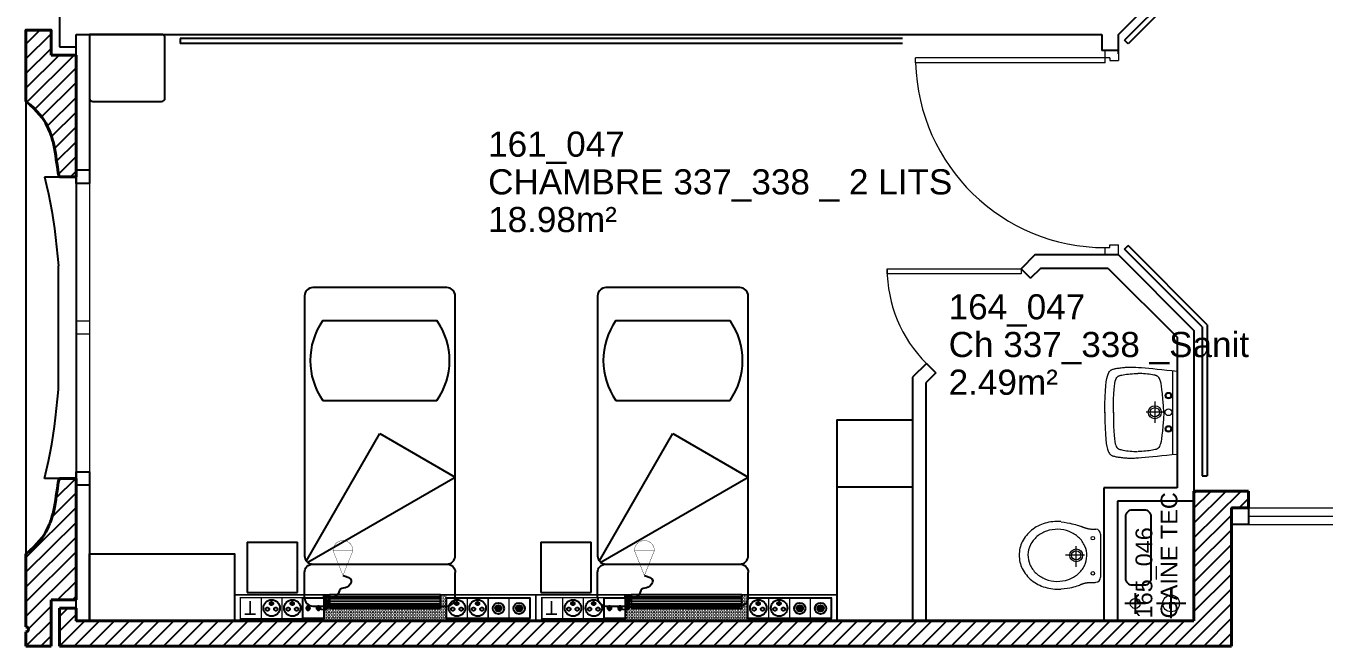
# Model space of a CAD drawing. Header units: metres. Extents: x 143.8 to 210.8, y 45.3 to 115.9.
# Drawn here: x 158.35 to 166.1, y 45.45 to 49.15 of the extents above; entities that cross this region are included whole.
import ezdxf

# ---------------------------------------------------------------- set-up
doc = ezdxf.new("R2010")
doc.units = ezdxf.units.M
doc.header["$LTSCALE"] = 0.6
doc.header["$MEASUREMENT"] = 0
for name, pattern in [('CACHÉ', [0.25, 0.125, -0.125]), ('CONTINU', [0]), ('HIDDEN2', [0.1875, 0.125, -0.0625])]:
    doc.linetypes.add(name, pattern=pattern)
doc.layers.get('0').update_dxf_attribs({"linetype": 'CONTINUOUS'})
for name, color, linetype in [('009 main courant', 181, 'CONTINUOUS'), ('010 Equipement CH', 7, 'CONTINUOUS'), ('400 Lits', 150, 'CONTINUOUS'), ('A_EQMP', 142, 'CONTINUOUS'), ('A_Etiqu_Gaine', 8, 'CONTINUOUS'), ('A_Etiqu_Gaine_code', 8, 'CONTINUOUS'), ('A_Etiqu_Local', 8, 'CONTINUOUS'), ('A_HACH_STRUC', 7, 'CONTINUOUS'), ('A_MUR_CLOIS', 8, 'CONTINU'), ('A_MURS_ALÈG', 7, 'CONTINU')]:
    doc.layers.add(name, color=color, linetype=linetype)
for name, color, linetype, lineweight in [('A_CHASS', 4, 'CONTINU', 0), ('A_MURS_STRU', 7, 'CONTINU', 40), ('A_PORTE', 8, 'CONTINU', 0), ('A_SANI', 5, 'CONTINU', 0)]:
    doc.layers.add(name, color=color, linetype=linetype, lineweight=lineweight)
doc.styles.add('Attribut', font='arial.ttf')
pattern_1 = [(0, (-148.712983, -85.579135), (0.0046875, 0.009375), [0, -0.009375])]

# ---------------------------------------------------------------- blocks, each defined once
blk = doc.blocks.new('TIRETTE-LIT')
at = {"layer": 'A_EQMP'}
h = blk.add_hatch(color=256, dxfattribs=at)
h.paths.add_polyline_path([(8.95, 3.75, 1), (6.05, 3.75, 1)])
h.paths.add_polyline_path([(6.05, -3.75, 1), (8.95, -3.75, 1)])
for p, q in [((0, 7.5), (0, -7.5)), ((15, 7.5), (0, 7.5)), ((15, -7.5), (15, 7.5)), ((0, -7.5), (15, -7.5))]:
    blk.add_line(p, q, dxfattribs=at)
at = {"layer": 'A_EQMP', "const_width": 0.24}
for points in [[(31.04, 21.42), (49.04, 28.62)], [(49.04, 28.62), (49.04, 14.22)], [(31.04, 21.42), (49.04, 14.22)]]:
    blk.add_lwpolyline(points, dxfattribs=at)
for points in [[(49.04, 14.22, 1), (49.04, 28.62, 1)], [(49.04, 27.42, 1.477033), (49.04, 27.42)]]:
    blk.add_lwpolyline(points, format="xyb", dxfattribs=at)
at = {"layer": 'A_EQMP'}
for centre in [(7.5, 3.75), (7.5, -3.75)]:
    blk.add_circle(centre, 1.45, dxfattribs=at)
blk.add_spline([(31.1, 21.54), (27.52, 27.45), (22.69, 24.22), (21.08, 19.57), (16.82, 17.32), (12.68, 10.42), (6.83, 9.91), (7.17, 3.87)], degree=3, dxfattribs=at)
blk = doc.blocks.new('A$C01C47C35')
at = {"layer": 'A_EQMP', "linetype": 'Continuous'}
h = blk.add_hatch(dxfattribs=at)
h.set_pattern_fill('DOTS', color=256, scale=0.15, style=0)
h.set_pattern_definition(pattern_1)
edge = h.paths.add_edge_path()
edge.add_line((1.2716, 0.4664), (1.2726, 0.4664))
edge.add_line((1.2726, 0.4664), (1.2726, 0.4839))
edge.add_line((1.2726, 0.4839), (0.5387, 0.4839))
edge.add_line((0.5387, 0.4839), (0.5387, 0.3239))
edge.add_line((0.5387, 0.3239), (0.574, 0.3239))
edge.add_line((0.574, 0.3239), (0.574, 0.4066))
edge.add_line((0.574, 0.4066), (0.905, 0.4066))
edge.add_line((0.905, 0.4066), (1.236, 0.4066))
edge.add_line((1.236, 0.4066), (1.236, 0.3499))
edge.add_spline(control_points=[(1.236, 0.3499), (1.2411, 0.3527), (1.2564, 0.3661), (1.2412, 0.4135), (1.2624, 0.4158), (1.2716, 0.4145)], knot_values=[28.337457, 28.337457, 28.337457, 28.337457, 30.502349, 36.382785, 39.476515, 39.476515, 39.476515, 39.476515], degree=3, periodic=0)
edge.add_line((1.2716, 0.4145), (1.2716, 0.4664))
at = {"layer": 'A_EQMP', "linetype": 'HIDDEN2'}
for points in [[(0.1237, 0.4052, 1), (0.0853, 0.4052, 1)], [(0.2478, 0.4052, 1), (0.2095, 0.4052, 1)], [(0.3424, 0.3767, 1), (0.3629, 0.3767, 1)], [(0.4665, 0.3767, 1), (0.487, 0.3767, 1)], [(1.4493, 0.3767, 1), (1.4697, 0.3767, 1)], [(1.5734, 0.3767, 1), (1.5939, 0.3767, 1)]]:
    blk.add_hatch(color=256, dxfattribs=at).paths.add_polyline_path(points)
at = {"layer": 'A_EQMP'}
h = blk.add_hatch(dxfattribs=at)
h.set_pattern_fill('PLASTI', color=1, scale=0.16551, style=0)
h.set_pattern_definition([(360, (-8.3594, 6.80946), (1e-17, 0.04137741), []), (360, (-8.3594, 6.81463), (1e-17, 0.04137741), []), (360, (-8.3594, 6.819804), (1e-17, 0.04137741), []), (360, (-8.3594, 6.83532), (1e-17, 0.04137741), [])])
h.paths.add_polyline_path([(1.236, 0.3239), (1.236, 0.4066), (0.905, 0.4066), (0.574, 0.4066), (0.574, 0.3239)])
at = {"layer": 'A_EQMP', "linetype": 'Continuous'}
h = blk.add_hatch(dxfattribs=at)
h.set_pattern_fill('DOTS', color=256, scale=0.15, style=0)
h.set_pattern_definition(pattern_1)
edge = h.paths.add_edge_path()
edge.add_spline(control_points=[(1.2716, 0.4145), (1.2624, 0.4158), (1.2412, 0.4135), (1.2564, 0.3661), (1.2411, 0.3527), (1.236, 0.3499)], knot_values=[28.337457, 28.337457, 28.337457, 28.337457, 31.431187, 37.311623, 39.476515, 39.476515, 39.476515, 39.476515], degree=3, periodic=0)
edge.add_line((1.236, 0.3499), (1.236, 0.3239))
edge.add_line((1.236, 0.3239), (1.2739, 0.3239))
edge.add_line((1.2739, 0.3239), (1.2739, 0.3423))
edge.add_line((1.2739, 0.3423), (1.2722, 0.3423))
edge.add_line((1.2722, 0.3423), (1.2722, 0.3423))
edge.add_line((1.2722, 0.3423), (1.2716, 0.3423))
edge.add_line((1.2716, 0.3423), (1.2716, 0.4145))
at = {"layer": 'A_EQMP'}
for p, q in [((0.574, 0.4066), (0.574, 0.3239)), ((0.905, 0.4066), (0.574, 0.4066)), ((0.905, 0.4066), (1.236, 0.4066)), ((1.236, 0.3239), (1.236, 0.4066)), ((0.574, 0.3239), (1.236, 0.3239))]:
    blk.add_line(p, q, dxfattribs=at)
for points, const_width in [([(1.805, 0.3239), (1.805, 0.4839), (0.005, 0.4839), (0.005, 0.3239)], 0.01), ([(0.5378, 0.3423), (0.5378, 0.4664), (0.0412, 0.4664), (0.0412, 0.3423)], 0.00828), ([(1.7688, 0.3423), (1.7688, 0.4664), (1.2722, 0.4664), (1.2722, 0.3423)], 0.00828)]:
    blk.add_lwpolyline(points, close=True, dxfattribs=dict(at, const_width=const_width))
at = {"layer": 'A_EQMP', "linetype": 'Continuous'}
blk.add_lwpolyline([(0.0412, 0.4664), (0.5378, 0.4664), (0.5378, 0.3423), (0.0412, 0.3423)], close=True, dxfattribs=at)
at = {"layer": 'A_EQMP', "const_width": 0.00828}
for points in [[(0.1654, 0.4664), (0.1654, 0.3423)], [(0.2895, 0.4664), (0.2895, 0.3423)], [(0.2895, 0.4664), (0.2895, 0.3423)], [(0.4136, 0.4664), (0.4136, 0.3423)], [(1.3964, 0.4664), (1.3964, 0.3423)], [(1.5205, 0.4664), (1.5205, 0.3423)], [(1.6446, 0.4664), (1.6446, 0.3423)], [(1.7688, 0.4664), (1.7688, 0.3423)]]:
    blk.add_lwpolyline(points, dxfattribs=at)
at = {"layer": 'A_EQMP'}
for centre, radius in [((0.1045, 0.4058), 0.0338), ((0.1045, 0.4052), 0.0192), ((0.2286, 0.4058), 0.0338), ((0.2286, 0.4052), 0.0192), ((0.3517, 0.4036), 0.0493), ((0.4759, 0.4036), 0.0493), ((1.4586, 0.4036), 0.0493), ((1.5827, 0.4036), 0.0493)]:
    blk.add_circle(centre, radius, dxfattribs=at)
at = {"layer": 'A_EQMP', "linetype": 'HIDDEN2'}
for centre in [(0.3265, 0.41), (0.3769, 0.41), (0.4506, 0.41), (0.5011, 0.41), (1.4334, 0.41), (1.4838, 0.41), (1.5575, 0.41), (1.6079, 0.41), (0.3526, 0.3767), (0.4768, 0.3767), (1.4595, 0.3767), (1.5836, 0.3767)]:
    blk.add_circle(centre, 0.0102, dxfattribs=at)
at = {"layer": 'A_EQMP', "linetype": 'HIDDEN2', "xscale": -0.00827548159, "yscale": 0.00827548159, "zscale": 0.00827548159, "rotation": 90}
blk.add_blockref('TIRETTE-LIT', (1.3337, 0.4664), dxfattribs=at)
at = {"layer": 'A_EQMP', "linetype": 'HIDDEN2', "insert": (1.6759, 0.4453), "char_height": 0.082755, "width": 0.124132, "attachment_point": 1}
blk.add_mtext('\\fArial|b0|i0|c0|p34;T', dxfattribs=at)
blk = doc.blocks.new('A_Etiqu_Local')
at = {"style": 'Attribut', "flags": 1}
for tag, p in [('CODE_HOPITAL', (-0.4463, 1.632)), ('CODE_SITE', (-0.4463, 1.407)), ('CODE_BATIMENT', (-0.4463, 1.182)), ('CODE_SECTEUR', (-0.4463, 0.957)), ('CODE_ETAGE', (-0.4463, 0.732)), ('NOM_NORMALISE', (-0.4463, -0.843)), ('SECTEUR_ACTIVITE', (-0.4463, -1.068)), ('SOUS_SECTEUR_ACTIVITE', (-0.4463, -1.293)), ('VOLUME', (-0.4463, -1.518)), ('SERVICE', (-0.4463, -1.743)), ('CODE_UG', (-0.4463, -1.968)), ('CODE_UA', (-0.4463, -2.193)), ('CODE_POLE', (-0.4463, -2.418)), ('OCCUPANT_EXTERNE', (-0.4463, -2.643)), ('DISPONIBILITE', (-0.4463, -2.868)), ('ACCES_HANDICAPES', (-0.4463, -3.093)), ('NATURE_SOL', (-0.4463, -3.318)), ('RISQUE_LABORATOIRE', (-0.4463, -3.543)), ('AMIANTE', (-0.4463, -3.768))]:
    blk.add_attdef(tag, p, '', height=0.15, dxfattribs=at)
at = {"layer": 'A_Etiqu_Local', "style": 'Attribut'}
for tag, p in [('CODE_PIECE', (-0.4463, 0.282)), ('NOM_USAGE', (-0.4463, 0.057)), ('SURFACE', (-0.4463, -0.168))]:
    blk.add_attdef(tag, p, '', height=0.15, dxfattribs=at)
blk = doc.blocks.new('A_Etiqu_Gaine')
at = {"style": 'Attribut', "flags": 1}
for tag, p in [('CODE_HOPITAL', (-0.4323, 0.8651)), ('CODE_SITE', (-0.4323, 0.7151)), ('CODE_BATIMENT', (-0.4323, 0.5651)), ('CODE_SECTEUR', (-0.4323, 0.4151)), ('CODE_ETAGE', (-0.4323, 0.2651)), ('NOM_NORMALISE', (-0.4323, -0.3349)), ('SECTEUR_ACTIVITE', (-0.4323, -0.4849)), ('SOUS_SECTEUR_ACTIVITE', (-0.4323, -0.6349)), ('SURFACE', (-0.4323, -0.7849)), ('CODE_UG', (-0.4323, -0.9349)), ('CODE_POLE', (-0.4323, -1.0849)), ('AMIANTE', (-0.4323, -1.2349))]:
    blk.add_attdef(tag, p, '', height=0.1, dxfattribs=at)
at = {"layer": 'A_Etiqu_Gaine', "style": 'Attribut'}
blk.add_attdef('NOM_USAGE', (-0.4323, -0.1849), '', height=0.1, dxfattribs=at)
at = {"layer": 'A_Etiqu_Gaine_code', "style": 'Attribut'}
blk.add_attdef('CODE_PIECE', (-0.4323, -0.0349), '', height=0.1, dxfattribs=at)
blk = doc.blocks.new('BROCA2-G176')
at = {"layer": '400 Lits', "linetype": 'Continuous'}
for p, q in [((15.035769, 0.518837), (15.474882, 1.279404)), ((15.474882, 1.279404), (15.924882, 1.019592)), ((15.043737, 0.510864), (15.924882, 1.019592)), ((15.074881, 0.499977), (15.874883, 0.499977)), ((15.024881, 0.29998), (15.024881, 0.449974)), ((15.924882, 0.29998), (15.924882, 0.449974))]:
    blk.add_line(p, q, dxfattribs=at)
for points in [[(15.924882, 0.549705), (15.924882, 2.099976, 0.414214), (15.874883, 2.149976), (15.074881, 2.149979, 0.414214), (15.024881, 2.099976), (15.024881, 0.549705)], [(15.024881, 0.54998, 0.414213), (15.074881, 0.49998), (15.874883, 0.499977, 0.414214), (15.924883, 0.54998)], [(15.024881, 0.449974, -0.414214), (15.074881, 0.499974), (15.874883, 0.499977, -0.414214), (15.924883, 0.449974)], [(15.024881, 0.29998, 0.414213), (15.074881, 0.24998), (15.874883, 0.249977, 0.414214), (15.924883, 0.29998)]]:
    blk.add_lwpolyline(points, format="xyb", dxfattribs=at)
blk = doc.blocks.new('BROCA2-G177')
at = {"layer": '400 Lits', "linetype": 'Continuous'}
for p, q in [((15.134092, 1.953244), (15.815672, 1.953244)), ((15.134092, 1.47614), (15.815672, 1.47614))]:
    blk.add_line(p, q, dxfattribs=at)
for start, end in [(145.007771, 214.992539), (325.007913, 34.991933)]:
    blk.add_arc((15.474882, 1.714692), 0.415985, start, end, dxfattribs=at)
blk = doc.blocks.new('BROCA2-G183')
at = {"layer": '400 Lits', "linetype": 'Continuous'}
for p, q in [((16.785767, 0.518837), (17.22488, 1.279404)), ((17.22488, 1.279404), (17.674881, 1.019592)), ((16.793736, 0.510864), (17.674881, 1.019592)), ((16.824879, 0.499977), (17.624882, 0.499977)), ((16.774879, 0.29998), (16.774879, 0.449974)), ((17.674881, 0.29998), (17.674881, 0.449974))]:
    blk.add_line(p, q, dxfattribs=at)
for points in [[(17.674881, 0.549705), (17.674881, 2.099976, 0.414214), (17.624882, 2.149976), (16.824879, 2.149979, 0.414214), (16.774879, 2.099976), (16.774879, 0.549705)], [(16.774879, 0.54998, 0.414213), (16.824879, 0.49998), (17.624882, 0.499977, 0.414214), (17.674882, 0.54998)], [(16.774879, 0.449974, -0.414214), (16.824879, 0.499974), (17.624882, 0.499977, -0.414214), (17.674882, 0.449974)], [(16.774879, 0.29998, 0.414213), (16.824879, 0.24998), (17.624882, 0.249977, 0.414214), (17.674882, 0.29998)]]:
    blk.add_lwpolyline(points, format="xyb", dxfattribs=at)
blk = doc.blocks.new('BROCA2-G184')
at = {"layer": '400 Lits', "linetype": 'Continuous'}
for p, q in [((16.88409, 1.953244), (17.56567, 1.953244)), ((16.88409, 1.47614), (17.56567, 1.47614))]:
    blk.add_line(p, q, dxfattribs=at)
for start, end in [(145.007771, 214.992539), (325.007913, 34.991933)]:
    blk.add_arc((17.22488, 1.714692), 0.415985, start, end, dxfattribs=at)

msp = doc.modelspace()

# ---------------------------------------------------------------- hatches: boundary and pattern name
at = {"layer": 'A_HACH_STRUC'}
h = msp.add_hatch(dxfattribs=at)
h.set_pattern_fill('ANSI31', color=8, scale=0.5, angle=359.76959, style=0)
h.set_pattern_definition([(44.7696, (158.35006, 48.24616), (-0.044016, 0.0443715), [])])
h.paths.add_polyline_path([(158.6501, 48.9713), (158.5001, 48.9713), (158.5001, 49.1212), (158.3501, 49.1212), (158.3501, 48.6961), (158.3749, 48.6758), (158.3967, 48.656), (158.4156, 48.6368), (158.4319, 48.6182), (158.446, 48.6001), (158.458, 48.5826), (158.4682, 48.5656), (158.477, 48.5491), (158.4845, 48.5332), (158.4911, 48.5178), (158.4941, 48.5103), (158.4969, 48.5029), (158.4996, 48.4954), (158.5022, 48.4879), (158.5047, 48.4802), (158.5071, 48.4723), (158.5093, 48.4642), (158.5116, 48.4557), (158.5137, 48.4468), (158.5158, 48.4374), (158.5199, 48.4172), (158.5239, 48.3954), (158.5277, 48.3727), (158.5313, 48.3499), (158.5346, 48.3275), (158.5377, 48.3063), (158.5406, 48.2869), (158.5431, 48.2699), (158.5454, 48.2561), (158.5472, 48.2462), (158.6501, 48.2462), (158.6501, 48.2862)])
h = msp.add_hatch(dxfattribs=at)
h.set_pattern_fill('ANSI31', color=8, scale=0.5, angle=359.76959, style=0)
h.set_pattern_definition([(44.7696, (158.35006, 45.446174), (-0.044016, 0.0443715), [])])
h.paths.add_polyline_path([(158.6501, 46.4462), (158.5472, 46.4462), (158.5454, 46.4362), (158.5431, 46.4224), (158.5406, 46.4055), (158.5377, 46.386), (158.5346, 46.3648), (158.5313, 46.3424), (158.5277, 46.3196), (158.5239, 46.297), (158.5199, 46.2752), (158.5158, 46.2549), (158.5137, 46.2455), (158.5116, 46.2366), (158.5093, 46.2281), (158.5071, 46.22), (158.5047, 46.2121), (158.5022, 46.2044), (158.4996, 46.1969), (158.4969, 46.1895), (158.4941, 46.182), (158.4911, 46.1745), (158.4845, 46.1591), (158.477, 46.1432), (158.4682, 46.1268), (158.458, 46.1098), (158.446, 46.0922), (158.4319, 46.0741), (158.4156, 46.0555), (158.3967, 46.0363), (158.3749, 46.0165), (158.3501, 45.9962), (158.3501, 45.9962), (158.3501, 45.5612, -1), (158.3501, 45.5312), (158.3501, 45.4462), (158.5001, 45.4462), (158.5001, 45.7211), (158.6501, 45.7211)])
h = msp.add_hatch(dxfattribs=at)
h.set_pattern_fill('ANSI31', color=8, scale=0.5, angle=359.76959, style=0)
h.set_pattern_definition([(44.7696, (158.550066, 45.446174), (-0.0440161, 0.04437154), [])])
h.paths.add_polyline_path([(165.5501, 46.2712), (165.65, 46.2712), (165.65, 46.3712), (165.5501, 46.3712), (165.3246, 46.3712), (165.3246, 45.5962), (163.6446, 45.5962), (163.6446, 45.5962), (163.1946, 45.5962), (158.6501, 45.5962), (158.6501, 45.6711), (158.5501, 45.6711), (158.5501, 45.6462), (158.5501, 45.4462), (165.5501, 45.4462)])

# ---------------------------------------------------------------- linework, layer by layer
at = {"layer": '009 main courant', "color": 8, "linetype": 'Continuous'}
for p, q in [((165.3746, 49.5254), (164.91, 49.0607)), ((165.4046, 49.5129), (164.9312, 49.0395)), ((163.5847, 49.0711), (159.2701, 49.0711)), ((159.2701, 49.0711), (159.2701, 49.0411)), ((163.5847, 49.0411), (159.2701, 49.0411)), ((164.9312, 49.0395), (164.91, 49.0607)), ((164.91, 47.8152), (164.9312, 47.8364)), ((165.4046, 47.363), (164.9312, 47.8364)), ((165.3746, 47.3506), (164.91, 47.8152)), ((165.4046, 47.363), (165.4046, 46.4612)), ((165.3746, 47.3506), (165.3746, 46.4612)), ((165.3746, 46.4612), (165.4046, 46.4612))]:
    msp.add_line(p, q, dxfattribs=at)
at = {"layer": 'A_CHASS', "color": 8, "linetype": 'Continuous'}
for p, q in [((158.6501, 46.4862), (158.6501, 48.2062)), ((158.7301, 48.2062), (158.7301, 46.4862)), ((165.6412, 46.2712), (165.65, 46.2712))]:
    msp.add_line(p, q, dxfattribs=at)
at = {"layer": 'A_CHASS', "color": 8}
for p, q in [((165.65, 46.2712), (167.1, 46.2712)), ((165.6501, 46.2212), (167.0999, 46.2212)), ((165.6501, 46.1712), (167.1999, 46.1712))]:
    msp.add_line(p, q, dxfattribs=at)
at = {"layer": 'A_CHASS', "color": 8, "linetype": 'CACHÉ'}
msp.add_lwpolyline([(158.6501, 47.3862), (158.7301, 47.3862), (158.7301, 47.3062), (158.6501, 47.3062)], close=True, dxfattribs=at)
at = {"layer": 'A_EQMP', "color": 8, "linetype": 'Continuous'}
for p, q in [((163.1946, 46.3962), (163.6446, 46.3962)), ((159.6712, 46.0661), (159.6712, 45.7661)), ((159.6712, 46.0661), (159.9712, 46.0661)), ((159.9712, 45.7661), (159.9712, 46.0661)), ((161.4247, 46.0661), (161.4247, 45.7661)), ((161.4247, 46.0661), (161.7247, 46.0661)), ((161.7247, 45.7661), (161.7247, 46.0661)), ((159.6712, 45.7661), (159.9712, 45.7661)), ((161.4247, 45.7661), (161.7247, 45.7661)), ((164.9746, 45.7618), (164.9746, 45.6388)), ((165.1884, 45.6124), (165.1884, 45.7881)), ((165.0361, 45.7003), (164.9131, 45.7003)), ((165.2762, 45.7003), (165.1005, 45.7003))]:
    msp.add_line(p, q, dxfattribs=at)
msp.add_lwpolyline([(158.7301, 49.096), (158.7301, 48.716, 0.414214), (158.7501, 48.696), (159.1601, 48.696, 0.414214), (159.1801, 48.716), (159.1801, 49.076, 0.414213), (159.1601, 49.096), (158.7301, 49.096)], format="xyb", dxfattribs=at)
for points in [[(163.6446, 45.5962), (163.1946, 45.5962), (163.1946, 46.7962), (163.6446, 46.7962)], [(159.5946, 45.5962), (158.7301, 45.5962), (158.7301, 45.9962), (159.5946, 45.9962)]]:
    msp.add_lwpolyline(points, close=True, dxfattribs=at)
msp.add_lwpolyline([(165.0276, 45.809), (164.9576, 45.809, -0.414214), (164.9176, 45.849), (164.9176, 46.219, -0.414214), (164.9576, 46.259), (165.0276, 46.259, -0.414214), (165.0676, 46.219), (165.0676, 45.849, -0.414214)], format="xyb", close=True, dxfattribs=at)
at = {"layer": 'A_MUR_CLOIS', "color": 8, "linetype": 'Continuous'}
for p, q in [((164.8746, 49.096), (165.3246, 49.546)), ((158.5501, 49.2711), (158.5501, 49.0213)), ((158.6501, 49.096), (164.7746, 49.096)), ((164.7745, 49.0962), (164.7743, 49.096)), ((164.7746, 49.096), (164.7743, 49.096)), ((164.7746, 49.096), (164.7746, 48.9997)), ((164.8746, 48.9799), (164.8746, 49.096)), ((158.5501, 49.0213), (158.6501, 49.0213)), ((164.8746, 48.9997), (164.7746, 48.9997)), ((164.3746, 47.7799), (164.2925, 47.6978)), ((164.8746, 47.7799), (164.3746, 47.7799)), ((164.8746, 47.7799), (165.3246, 47.3299)), ((164.2925, 47.6978), (164.349, 47.6412)), ((164.4078, 47.6999), (164.349, 47.6412)), ((164.8132, 47.6999), (164.4078, 47.6999)), ((164.8132, 47.6999), (165.2246, 47.2885)), ((165.2246, 47.2885), (165.2246, 46.3899)), ((165.3246, 47.3299), (165.3246, 46.3099)), ((163.7268, 47.1321), (163.6446, 47.0499)), ((163.7268, 47.1321), (163.7833, 47.0755)), ((163.7833, 47.0755), (163.7246, 47.0168)), ((163.6446, 47.0499), (163.6446, 45.5962)), ((163.7246, 47.0168), (163.7246, 45.5962)), ((164.7876, 46.3899), (164.7876, 45.5962)), ((165.2246, 46.3899), (164.7876, 46.3899)), ((164.8676, 46.3099), (164.8676, 45.5962)), ((165.3246, 46.3099), (164.8676, 46.3099))]:
    msp.add_line(p, q, dxfattribs=at)
for points in [[(158.7301, 49.0962), (158.7301, 48.2062), (158.6501, 48.2062), (158.6501, 49.0962)], [(158.6501, 49.0962), (158.7301, 49.0962)], [(158.7301, 48.2862), (158.6501, 48.2862)], [(158.7301, 46.4862), (158.7301, 45.5962), (158.6501, 45.5962), (158.6501, 46.4862)], [(158.6501, 46.4862), (158.7301, 46.4862)], [(158.7301, 46.4062), (158.6501, 46.4062)]]:
    msp.add_lwpolyline(points, dxfattribs=at)
msp.add_lwpolyline([(165.6501, 46.1712), (165.5501, 46.1712), (165.5501, 46.2712), (165.6501, 46.2712)], close=True, dxfattribs=at)
at = {"layer": 'A_MURS_ALÈG', "color": 8, "ltscale": 200}
for p, q in [((158.3501, 48.6962), (158.3501, 45.9962)), ((158.4601, 48.2462), (158.6501, 48.2462)), ((158.4601, 48.2462), (158.4725, 48.195)), ((158.4725, 48.195), (158.4839, 48.144)), ((158.4839, 48.144), (158.4942, 48.0929)), ((158.4942, 48.0929), (158.5036, 48.0415)), ((158.5036, 48.0415), (158.5121, 47.9897)), ((158.5121, 47.9897), (158.5197, 47.9371)), ((158.5197, 47.9371), (158.5266, 47.8836)), ((158.5266, 47.8836), (158.5328, 47.829)), ((158.5328, 47.829), (158.5384, 47.7731)), ((158.5384, 47.7731), (158.5435, 47.7156)), ((158.5435, 46.9768), (158.5435, 47.7156)), ((158.5384, 46.9193), (158.5435, 46.9768)), ((158.5328, 46.8633), (158.5384, 46.9193)), ((158.5266, 46.8087), (158.5328, 46.8633)), ((158.5121, 46.7027), (158.5197, 46.7552)), ((158.5197, 46.7552), (158.5266, 46.8087)), ((158.5036, 46.6508), (158.5121, 46.7027)), ((158.4839, 46.5483), (158.4942, 46.5994)), ((158.4942, 46.5994), (158.5036, 46.6508)), ((158.4725, 46.4973), (158.4839, 46.5483)), ((158.4601, 46.4462), (158.4725, 46.4973)), ((158.6501, 46.4462), (158.4601, 46.4462))]:
    msp.add_line(p, q, dxfattribs=at)
at = {"layer": 'A_MURS_ALÈG', "color": 8, "linetype": 'Continuous'}
msp.add_line((158.6501, 48.2462), (158.6501, 46.4462), dxfattribs=at)
at = {"layer": 'A_MURS_STRU', "color": 8, "linetype": 'Continuous'}
for p, q in [((158.5001, 48.9713), (158.6501, 48.9713)), ((158.6501, 48.2462), (158.6501, 48.9713)), ((158.5501, 48.2462), (158.6501, 48.2462)), ((158.5431, 46.4224), (158.5454, 46.4362)), ((158.5454, 46.4362), (158.5473, 46.4462)), ((158.5501, 46.4462), (158.6501, 46.4462)), ((158.6501, 46.4462), (158.6501, 45.7211)), ((158.5313, 46.3424), (158.5346, 46.3648)), ((158.5346, 46.3648), (158.5377, 46.386)), ((158.5377, 46.386), (158.5406, 46.4055)), ((158.5406, 46.4055), (158.5431, 46.4224)), ((165.3246, 45.5962), (165.3246, 46.3712)), ((165.3246, 46.3712), (165.65, 46.3712)), ((165.65, 46.3712), (165.65, 46.2712)), ((158.5199, 46.2752), (158.5239, 46.297)), ((158.5239, 46.297), (158.5277, 46.3196)), ((158.5277, 46.3196), (158.5313, 46.3424)), ((158.4996, 46.1969), (158.5022, 46.2044)), ((158.5022, 46.2044), (158.5047, 46.2121)), ((158.5047, 46.2121), (158.5071, 46.22)), ((158.5071, 46.22), (158.5093, 46.2281)), ((158.5093, 46.2281), (158.5116, 46.2366)), ((158.5116, 46.2366), (158.5137, 46.2455)), ((158.5137, 46.2455), (158.5158, 46.2549)), ((158.5158, 46.2549), (158.5199, 46.2752)), ((165.5501, 45.4462), (165.5501, 46.2712)), ((165.6501, 46.2712), (165.5501, 46.2712)), ((158.458, 46.1098), (158.4682, 46.1268)), ((158.4682, 46.1268), (158.477, 46.1432)), ((158.477, 46.1432), (158.4845, 46.1591)), ((158.4845, 46.1591), (158.4911, 46.1745)), ((158.4911, 46.1745), (158.4941, 46.182)), ((158.4941, 46.182), (158.4969, 46.1895)), ((158.4969, 46.1895), (158.4996, 46.1969)), ((158.3967, 46.0363), (158.4156, 46.0555)), ((158.4156, 46.0555), (158.4319, 46.0741)), ((158.4319, 46.0741), (158.446, 46.0922)), ((158.446, 46.0922), (158.458, 46.1098)), ((158.3501, 45.9962), (158.3749, 46.0165)), ((158.3501, 45.5612), (158.3501, 45.9962)), ((158.3749, 46.0165), (158.3967, 46.0363)), ((158.5001, 45.7211), (158.6501, 45.7211)), ((158.5001, 45.7211), (158.5001, 45.4462)), ((158.5501, 45.4462), (158.5501, 45.6711)), ((158.5501, 45.6711), (158.6501, 45.6711)), ((158.6501, 45.5962), (158.6501, 45.6711)), ((165.3246, 45.5962), (158.6501, 45.5962)), ((158.3501, 45.4462), (158.3501, 45.5312)), ((158.5001, 45.4462), (158.3501, 45.4462)), ((158.5501, 45.4462), (165.5501, 45.4462))]:
    msp.add_line(p, q, dxfattribs=at)
for points in [[(158.5001, 48.9713), (158.5001, 49.1212), (158.3501, 49.1212), (158.3501, 48.6961)], [(158.3501, 48.6961), (158.3749, 48.6758), (158.3967, 48.656), (158.4156, 48.6368), (158.4319, 48.6182), (158.446, 48.6001), (158.458, 48.5826), (158.4682, 48.5656), (158.477, 48.5491), (158.4845, 48.5332), (158.4911, 48.5178), (158.4911, 48.5178), (158.4941, 48.5103), (158.4969, 48.5029), (158.4996, 48.4954), (158.5022, 48.4879), (158.5047, 48.4802), (158.5071, 48.4723), (158.5093, 48.4642), (158.5116, 48.4557), (158.5137, 48.4468), (158.5158, 48.4374), (158.5158, 48.4374), (158.5199, 48.4172), (158.5239, 48.3954), (158.5277, 48.3727), (158.5313, 48.3499), (158.5346, 48.3275), (158.5377, 48.3063), (158.5406, 48.2869), (158.5431, 48.2699), (158.5454, 48.2561), (158.5473, 48.2461)]]:
    msp.add_lwpolyline(points, dxfattribs=at)
msp.add_arc((158.3501, 45.5462), 0.015, 269.99997, 90, dxfattribs=at)
at = {"layer": 'A_PORTE', "color": 8, "linetype": 'Continuous'}
for p, q in [((164.8746, 48.9997), (164.7946, 48.9997)), ((164.7946, 48.9258), (164.7946, 48.9997)), ((164.8746, 48.9997), (164.8746, 48.9398)), ((164.8224, 48.9558), (163.663, 48.9558)), ((163.663, 48.9258), (163.663, 48.9558)), ((164.7946, 48.9258), (163.663, 48.9258)), ((164.8224, 48.9558), (164.8224, 48.9398)), ((164.8224, 48.9398), (164.8746, 48.9398)), ((164.8224, 47.8398), (164.8746, 47.8398)), ((164.8224, 47.8238), (164.8224, 47.8398)), ((164.8746, 47.7799), (164.8746, 47.8398)), ((164.7946, 47.8238), (164.8224, 47.8238)), ((164.7946, 47.7799), (164.7946, 47.8238)), ((164.8746, 47.7799), (164.7946, 47.7799))]:
    msp.add_line(p, q, dxfattribs=at)
msp.add_lwpolyline([(164.2925, 47.6678), (163.4925, 47.6678), (163.4925, 47.6978), (164.2925, 47.6978)], close=True, dxfattribs=at)
at = {"layer": 'A_PORTE', "color": 8}
msp.add_arc((164.7946, 48.9558), 1.132, 181.51862, 270, dxfattribs=at)
at = {"layer": 'A_PORTE', "color": 8, "linetype": 'Continuous'}
msp.add_arc((164.2925, 47.6978), 0.8, 180.00001, 225.00002, dxfattribs=at)
at = {"layer": 'A_SANI', "color": 8, "linetype": 'Continuous'}
for p, q in [((164.8047, 47.0422), (164.8081, 47.0573)), ((164.8081, 47.0573), (164.812, 47.0688)), ((164.812, 47.0688), (164.8162, 47.0775)), ((164.8162, 47.0775), (164.8207, 47.0842)), ((164.8207, 47.0842), (164.8231, 47.0869)), ((164.8231, 47.0869), (164.8256, 47.0893)), ((164.8256, 47.0893), (164.8283, 47.0915)), ((164.8283, 47.0915), (164.8311, 47.0934)), ((164.8311, 47.0934), (164.8342, 47.0951)), ((164.8342, 47.0951), (164.8375, 47.0965)), ((164.8375, 47.0965), (164.8412, 47.0979)), ((164.8412, 47.0979), (164.8453, 47.0991)), ((164.8453, 47.0991), (164.8497, 47.1002)), ((164.8497, 47.1002), (164.8545, 47.1013)), ((164.8545, 47.1013), (164.8599, 47.1023)), ((164.8599, 47.1023), (164.8656, 47.1033)), ((164.8656, 47.1033), (164.8716, 47.1043)), ((164.8716, 47.1043), (164.8779, 47.1052)), ((164.8779, 47.1052), (164.8844, 47.1061)), ((164.8844, 47.1061), (164.8909, 47.1069)), ((164.8909, 47.1069), (164.8975, 47.1076)), ((164.8975, 47.1076), (164.904, 47.1083)), ((164.904, 47.1083), (164.9104, 47.1089)), ((164.9104, 47.1089), (164.9166, 47.1095)), ((164.9166, 47.1095), (164.9225, 47.11)), ((164.9225, 47.11), (164.9282, 47.1103)), ((164.9282, 47.1103), (164.9338, 47.1106)), ((164.9338, 47.1106), (164.9394, 47.1108)), ((164.9394, 47.1108), (164.945, 47.111)), ((164.945, 47.111), (164.9509, 47.111)), ((164.9509, 47.111), (164.9569, 47.1109)), ((164.9569, 47.1109), (164.9633, 47.1107)), ((164.9633, 47.1107), (164.9701, 47.1105)), ((164.9701, 47.1105), (164.9774, 47.1101)), ((164.9774, 47.1101), (164.9937, 47.109)), ((164.9937, 47.109), (165.0123, 47.1076)), ((165.0123, 47.1076), (165.033, 47.1058)), ((165.033, 47.1058), (165.0556, 47.1037)), ((165.0556, 47.1037), (165.0801, 47.1013)), ((165.0801, 47.1013), (165.1062, 47.0987)), ((165.1062, 47.0987), (165.1339, 47.0959)), ((165.1339, 47.0959), (165.1629, 47.093)), ((165.1629, 47.093), (165.1932, 47.09)), ((165.1932, 47.09), (165.2246, 47.0869)), ((165.1997, 46.5915), (165.1997, 47.0869)), ((165.2246, 46.5915), (165.2246, 47.0869)), ((164.7967, 46.9686), (164.7989, 46.9986)), ((164.7989, 46.9986), (164.8016, 47.0229)), ((164.8016, 47.0229), (164.8047, 47.0422)), ((164.7937, 46.8887), (164.7949, 46.9322)), ((164.7949, 46.9322), (164.7967, 46.9686)), ((165.0911, 46.9044), (165.0911, 46.7779)), ((164.7929, 46.8372), (164.7937, 46.8887)), ((164.7929, 46.8412), (164.7937, 46.7898)), ((165.1421, 46.8412), (165.04, 46.8412)), ((164.7937, 46.7898), (164.7949, 46.7462)), ((164.7949, 46.7462), (164.7967, 46.7098)), ((164.7967, 46.7098), (164.7989, 46.6798)), ((164.7989, 46.6798), (164.8016, 46.6555)), ((164.8016, 46.6555), (164.8047, 46.6362)), ((164.8047, 46.6362), (164.8081, 46.6211)), ((164.8081, 46.6211), (164.812, 46.6096)), ((164.812, 46.6096), (164.8162, 46.6009)), ((164.8162, 46.6009), (164.8207, 46.5943)), ((164.8207, 46.5943), (164.8231, 46.5915)), ((164.8231, 46.5915), (164.8256, 46.5891)), ((164.8256, 46.5891), (164.8283, 46.5869)), ((165.1629, 46.5854), (165.1932, 46.5885)), ((165.1932, 46.5885), (165.2246, 46.5915)), ((164.8283, 46.5869), (164.8311, 46.585)), ((164.8311, 46.585), (164.8342, 46.5834)), ((164.8342, 46.5834), (164.8375, 46.5819)), ((164.8375, 46.5819), (164.8412, 46.5805)), ((164.8412, 46.5805), (164.8453, 46.5793)), ((164.8453, 46.5793), (164.8497, 46.5782)), ((164.8497, 46.5782), (164.8545, 46.5771)), ((164.8545, 46.5771), (164.8599, 46.5761)), ((164.8599, 46.5761), (164.8656, 46.5751)), ((164.8656, 46.5751), (164.8716, 46.5741)), ((164.8716, 46.5741), (164.8779, 46.5732)), ((164.8779, 46.5732), (164.8844, 46.5723)), ((164.8844, 46.5723), (164.8909, 46.5715)), ((164.8909, 46.5715), (164.8975, 46.5708)), ((164.8975, 46.5708), (164.904, 46.5701)), ((164.904, 46.5701), (164.9104, 46.5695)), ((164.9104, 46.5695), (164.9166, 46.5689)), ((164.9166, 46.5689), (164.9225, 46.5685)), ((164.9225, 46.5685), (164.9282, 46.5681)), ((164.9282, 46.5681), (164.9338, 46.5678)), ((164.9338, 46.5678), (164.9394, 46.5676)), ((164.9394, 46.5676), (164.945, 46.5674)), ((164.945, 46.5674), (164.9509, 46.5674)), ((164.9509, 46.5674), (164.9569, 46.5675)), ((164.9569, 46.5675), (164.9633, 46.5677)), ((164.9633, 46.5677), (164.9701, 46.5679)), ((164.9701, 46.5679), (164.9774, 46.5683)), ((164.9774, 46.5683), (164.9937, 46.5694)), ((164.9937, 46.5694), (165.0123, 46.5708)), ((165.0123, 46.5708), (165.033, 46.5726)), ((165.033, 46.5726), (165.0556, 46.5747)), ((165.0556, 46.5747), (165.0801, 46.5771)), ((165.0801, 46.5771), (165.1062, 46.5797)), ((165.1062, 46.5797), (165.1339, 46.5825)), ((165.1339, 46.5825), (165.1629, 46.5854)), ((164.7356, 46.1436), (164.7387, 46.1435)), ((164.7676, 46.1135), (164.7676, 45.8563)), ((164.6706, 45.9874), (164.5583, 45.9874)), ((164.6218, 45.919), (164.6218, 46.0411)), ((164.7356, 45.8262), (164.7387, 45.8263))]:
    msp.add_line(p, q, dxfattribs=at)
for points in [[(164.8437, 46.8381), (164.8441, 46.882), (164.845, 46.9192), (164.8463, 46.9504), (164.848, 46.976), (164.8501, 46.9967), (164.8525, 47.0131), (164.8551, 47.0259), (164.8581, 47.0356), (164.8612, 47.0429), (164.8645, 47.0483), (164.8645, 47.0483), (164.8662, 47.0505), (164.868, 47.0524), (164.8699, 47.0541), (164.8718, 47.0555), (164.8739, 47.0568), (164.8762, 47.0579), (164.8787, 47.0589), (164.8814, 47.0598), (164.8843, 47.0607), (164.8876, 47.0615), (164.8876, 47.0615), (164.8949, 47.0631), (164.9032, 47.0646), (164.9125, 47.0661), (164.9226, 47.0675), (164.9332, 47.0688), (164.9443, 47.07), (164.9556, 47.071), (164.9672, 47.0718), (164.9787, 47.0724), (164.99, 47.0728)], [(165.1458, 46.8381), (165.1428, 46.882), (165.1399, 46.9192), (165.137, 46.9504), (165.1341, 46.976), (165.1311, 46.9967), (165.1282, 47.0131), (165.1251, 47.0259), (165.122, 47.0356), (165.1188, 47.0429), (165.1155, 47.0483), (165.1155, 47.0483), (165.1138, 47.0505), (165.112, 47.0524), (165.1102, 47.0541), (165.1082, 47.0555), (165.1061, 47.0568), (165.1038, 47.0579), (165.1013, 47.0589), (165.0986, 47.0598), (165.0957, 47.0607), (165.0925, 47.0615), (165.0925, 47.0615), (165.0851, 47.0631), (165.0768, 47.0646), (165.0675, 47.0661), (165.0575, 47.0675), (165.0468, 47.0688), (165.0358, 47.07), (165.0244, 47.071), (165.0129, 47.0718), (165.0013, 47.0724), (164.99, 47.0728)], [(164.8437, 46.8414), (164.8441, 46.7975), (164.845, 46.7602), (164.8463, 46.7291), (164.848, 46.7035), (164.8501, 46.6828), (164.8525, 46.6663), (164.8551, 46.6536), (164.8581, 46.6439), (164.8612, 46.6366), (164.8645, 46.6312), (164.8645, 46.6312), (164.8662, 46.629), (164.868, 46.6271), (164.8699, 46.6254), (164.8718, 46.6239), (164.8739, 46.6227), (164.8762, 46.6215), (164.8787, 46.6205), (164.8814, 46.6196), (164.8843, 46.6188), (164.8876, 46.618), (164.8876, 46.618), (164.8949, 46.6164), (164.9032, 46.6149), (164.9125, 46.6134), (164.9224, 46.6119), (164.9329, 46.6107), (164.9438, 46.6095), (164.9549, 46.6085), (164.966, 46.6077), (164.9771, 46.6071), (164.9879, 46.6067)], [(165.1458, 46.8414), (165.1428, 46.7975), (165.1399, 46.7602), (165.137, 46.7291), (165.1341, 46.7035), (165.1311, 46.6828), (165.1282, 46.6663), (165.1251, 46.6536), (165.122, 46.6439), (165.1188, 46.6366), (165.1155, 46.6312), (165.1155, 46.6312), (165.1138, 46.629), (165.112, 46.6271), (165.1102, 46.6254), (165.1082, 46.6239), (165.1061, 46.6227), (165.1038, 46.6215), (165.1013, 46.6205), (165.0986, 46.6196), (165.0957, 46.6188), (165.0925, 46.618), (165.0925, 46.618), (165.0851, 46.6164), (165.0768, 46.6149), (165.0676, 46.6134), (165.0576, 46.6119), (165.0471, 46.6107), (165.0362, 46.6095), (165.0251, 46.6085), (165.014, 46.6077), (165.0029, 46.6071), (164.9922, 46.6067)], [(164.5315, 46.1876), (164.5508, 46.1846), (164.568, 46.1817), (164.5832, 46.1789), (164.5965, 46.176), (164.6082, 46.1733), (164.6183, 46.1707), (164.6271, 46.1682), (164.6347, 46.1658), (164.6413, 46.1636), (164.647, 46.1615), (164.647, 46.1615), (164.6496, 46.1606), (164.6521, 46.1597), (164.6544, 46.1588), (164.6566, 46.1579), (164.6588, 46.1571), (164.6609, 46.1564), (164.6629, 46.1556), (164.665, 46.1548), (164.667, 46.1541), (164.6691, 46.1534), (164.6691, 46.1534), (164.6712, 46.1526), (164.6734, 46.1519), (164.6756, 46.1512), (164.6779, 46.1505), (164.6801, 46.1498), (164.6824, 46.1492), (164.6847, 46.1485), (164.687, 46.1479), (164.6893, 46.1474), (164.6915, 46.1469), (164.6915, 46.1469), (164.6959, 46.146), (164.7003, 46.1453), (164.7046, 46.1447), (164.7088, 46.1443), (164.7131, 46.144), (164.7174, 46.1438), (164.7218, 46.1437), (164.7262, 46.1436), (164.7308, 46.1436), (164.7356, 46.1436)], [(164.5315, 45.7872), (164.5508, 45.7889), (164.568, 45.791), (164.5832, 45.7934), (164.5965, 45.7961), (164.6082, 45.7989), (164.6183, 45.8018), (164.6271, 45.8047), (164.6347, 45.8076), (164.6413, 45.8102), (164.647, 45.8127), (164.647, 45.8127), (164.6496, 45.8138), (164.6521, 45.8148), (164.6544, 45.8157), (164.6566, 45.8166), (164.6588, 45.8174), (164.6609, 45.8182), (164.6629, 45.8189), (164.665, 45.8196), (164.667, 45.8202), (164.6691, 45.8207), (164.6691, 45.8207), (164.6712, 45.8213), (164.6734, 45.8218), (164.6756, 45.8222), (164.6779, 45.8227), (164.6801, 45.823), (164.6824, 45.8234), (164.6847, 45.8238), (164.687, 45.8241), (164.6893, 45.8243), (164.6915, 45.8246), (164.6915, 45.8246), (164.6959, 45.825), (164.7003, 45.8254), (164.7046, 45.8257), (164.7088, 45.8259), (164.7131, 45.826), (164.7174, 45.8261), (164.7218, 45.8262), (164.7262, 45.8262), (164.7308, 45.8262), (164.7356, 45.8262)]]:
    msp.add_lwpolyline(points, dxfattribs=at)
for points in [[(164.5308, 46.1883, 0.092772), (164.4357, 46.1789, 0.098236), (164.3556, 46.1373, 0.108258), (164.2999, 46.0685, 0.11669), (164.281, 45.9884, 0.116228), (164.2999, 45.9082, 0.107322), (164.3556, 45.8388, 0.097518), (164.4358, 45.7964, 0.092603), (164.5308, 45.7863, 0.094447)], [(164.3455, 45.9323, 0.102556), (164.3829, 45.8802, 0.093461), (164.4383, 45.8456, 0.177079), (164.5748, 45.8428, 0.093461), (164.6315, 45.875, 0.102556), (164.671, 45.9256, 0.222835), (164.6735, 46.0424, 0.102556), (164.6361, 46.0946, 0.093461), (164.5807, 46.1291, 0.177231), (164.4442, 46.1319, 0.093461), (164.3875, 46.0997, 0.102556), (164.348, 46.0492, 0.222727), (164.3455, 45.9323)]]:
    msp.add_lwpolyline(points, format="xyb", dxfattribs=at)
for centre, radius in [((165.1726, 46.9407), 0.0189), ((165.1726, 46.9407), 0.0144), ((165.0911, 46.8412), 0.0387), ((165.0911, 46.8412), 0.0274), ((165.1726, 46.8412), 0.0204), ((165.1726, 46.7417), 0.0189), ((165.1726, 46.7417), 0.0144), ((164.7215, 46.0899), 0.0105), ((164.6218, 45.9874), 0.0383), ((164.6218, 45.9874), 0.0276), ((164.7215, 45.8799), 0.0105), ((165.1884, 45.7003), 0.05), ((164.9746, 45.7003), 0.03)]:
    msp.add_circle(centre, radius, dxfattribs=at)
for centre, start, end in [((164.7376, 46.1135), 360, 87.81647), ((164.7376, 45.8563), 272.18353, 360)]:
    msp.add_arc(centre, 0.03, start, end, dxfattribs=at)

# ---------------------------------------------------------------- block references
at = {"layer": '010 Equipement CH', "color": 8, "linetype": 'Continuous', "rotation": 180}
for p in [(161.3996, 46.0764), (163.1996, 46.0764)]:
    msp.add_blockref('A$C01C47C35', p, dxfattribs=at)
at = {"layer": '400 Lits', "color": 8}
for name in ['BROCA2-G176', 'BROCA2-G183', 'BROCA2-G177', 'BROCA2-G184']:
    msp.add_blockref(name, (144.9887, 45.435), dxfattribs=at)
at = {"layer": 'A_Etiqu_Gaine', "color": 8}
ref = msp.add_blockref('A_Etiqu_Gaine', (165.0415, 46.0435), dxfattribs=dict(at, rotation=90))
ref.add_attrib('CODE_PIECE', '165_046', (165.0763, 45.6111), dxfattribs={"layer": 'A_Etiqu_Gaine_code', "height": 0.1, "rotation": 90, "style": 'Attribut'})
ref.add_attrib('NOM_USAGE', 'GAINE TEC', (165.2263, 45.6111), dxfattribs={"height": 0.1, "rotation": 90, "style": 'Attribut'})
at = {"layer": 'A_Etiqu_Local', "color": 8}
ref = msp.add_blockref('A_Etiqu_Local', (161.5563, 48.0841), dxfattribs=at)
ref.add_attrib('CODE_PIECE', '161_047', (161.11, 48.3661), dxfattribs={"height": 0.15, "style": 'Attribut'})
ref.add_attrib('NOM_USAGE', 'CHAMBRE 337_338 _ 2 LITS', (161.11, 48.1411), dxfattribs={"height": 0.15, "style": 'Attribut'})
ref.add_attrib('SURFACE', '18.98m²', (161.11, 47.9161), dxfattribs={"height": 0.15, "style": 'Attribut'})
ref = msp.add_blockref('A_Etiqu_Local', (164.3065, 47.1134), dxfattribs=at)
ref.add_attrib('CODE_PIECE', '164_047', (163.8601, 47.3954), dxfattribs={"height": 0.15, "style": 'Attribut'})
ref.add_attrib('NOM_USAGE', 'Ch 337_338 _Sanit', (163.8601, 47.1704), dxfattribs={"height": 0.15, "style": 'Attribut'})
ref.add_attrib('SURFACE', '2.49m²', (163.8601, 46.9454), dxfattribs={"height": 0.15, "style": 'Attribut'})

doc.saveas('drawing.dxf')
